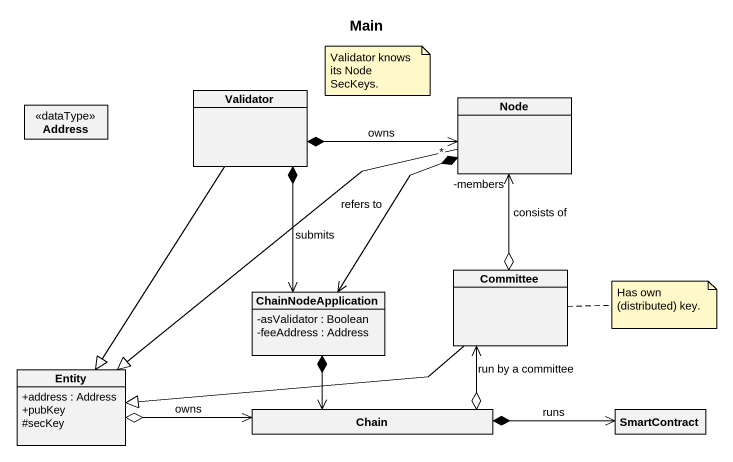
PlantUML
@startuml
title Main
hide circle
hide empty members
skinparam classAttributeIconSize 0
class Validator
class Address <<dataType>>
class "Node" as Node_
class Committee
class ChainNodeApplication {
  -asValidator : Boolean
  -feeAddress : Address
}
class "Entity" as Entity_ {
  +address : Address
  +pubKey
  #secKey
}
class Chain
class SmartContract
Validator *-right-> "*" Node_ : owns
Validator *--> ChainNodeApplication : submits
Validator --|> Entity_
Node_ *--> ChainNodeApplication : refers to
Node_ --|> Entity_
Committee o-up-> "-members" Node_ : consists of
Committee -left-|> Entity_
ChainNodeApplication *--> Chain
Entity_ o-right-> Chain : owns
Chain o-up-> Committee : run by a committee
Chain *-right-> SmartContract : runs
note as N1
  Validator knows its Node SecKeys.
end note
note right of Committee : Has own (distributed) key.
@enduml
